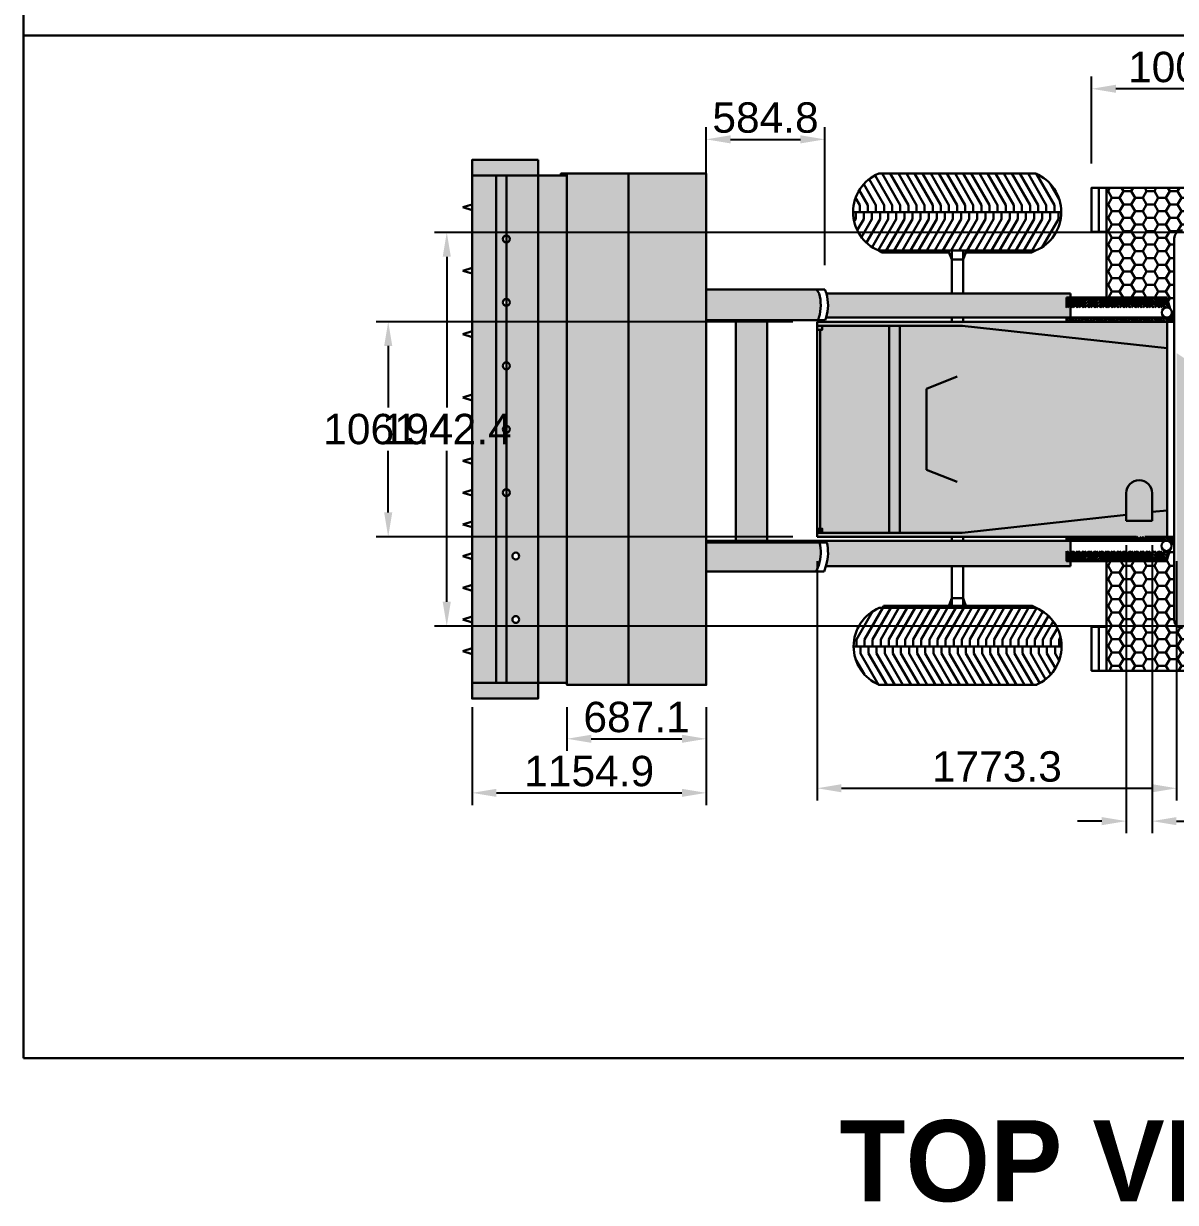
# Model space of a CAD drawing. Header units: millimetres. Extents: x 840 to 45745, y -146 to 13913.
# Drawn here: x 20040 to 25722, y -146 to 5669 of the extents above; entities that cross this region are included whole.
import ezdxf

# ---------------------------------------------------------------- set-up
doc = ezdxf.new("R2010")
doc.units = ezdxf.units.MM
for name, color, linetype, lineweight in [('colour', 7, 'Continuous', 30), ('drawing', 7, 'Continuous', 30), ('extra adjustment', 7, 'Continuous', 30), ('New DIM', 7, 'Continuous', 30), ('TEXT', 7, 'Continuous', 30), ('tyres', 7, 'Continuous', 30)]:
    doc.layers.add(name, color=color, linetype=linetype, lineweight=lineweight)
doc.styles.get("Standard").update_dxf_attribs({"font": 'arial.ttf'})
doc.dimstyles.new('000001211E731208', dxfattribs={"dimscale": 30, "dimtxt": 5, "dimasz": 4, "dimexe": 2, "dimexo": 4, "dimgap": 1, "dimtad": 1, "dimtih": 1, "dimtoh": 1, "dimdec": 1, "dimdsep": 46, "dimtxsty": 'Standard', "dimcen": 2, "dimclrd": 1, "dimclre": 134, "dimadec": 1, "dimazin": 2, "dimtfac": 1, "dimtdec": 1, "dimtofl": 0, "dimtmove": 0, "dimatfit": 3, "dimfxl": 1, "dimtolj": 1, "dimtzin": 0, "dimarcsym": 0})
pattern_1 = [(45, (1681.331, 6752.872), (0, 14.36841), [30.48, -10.16]), (135, (1688.515, 6760.057), (1e-15, 14.36841), [30.48, -10.16])]

# ---------------------------------------------------------------- blocks, each defined once
blk = doc.blocks.new('*D14')
at = {"layer": 'Defpoints', "color": 0, "transparency": 16777216}
for p in [(25945.3, 4639.1), (22127.4, 2696.7), (25945.3, 2696.7)]:
    blk.add_point(p, dxfattribs=at)
at = {"layer": 'New DIM', "color": 134, "linetype": 'ByBlock', "lineweight": -2, "transparency": 16777216}
for p, q in [((25825.3, 4639.1), (22067.4, 4639.1)), ((25825.3, 2696.7), (22067.4, 2696.7))]:
    blk.add_line(p, q, dxfattribs=at)
at = {"layer": 'New DIM', "color": 1, "linetype": 'ByBlock', "lineweight": -2, "transparency": 16777216}
for p, q in [((22127.4, 4519.1), (22127.4, 3774.5)), ((22127.4, 2816.7), (22127.4, 3561.3))]:
    blk.add_line(p, q, dxfattribs=at)
at = {"layer": 'New DIM', "color": 1, "transparency": 16777216}
for points in [[(22107.4, 4519.1), (22147.4, 4519.1), (22127.4, 4639.1)], [(22107.4, 2816.7), (22147.4, 2816.7), (22127.4, 2696.7)]]:
    blk.add_solid(points, dxfattribs=at)
at = {"layer": 'New DIM', "color": 0, "transparency": 16777216, "insert": (22127.4, 3667.9), "char_height": 150, "attachment_point": 5}
blk.add_mtext('\\A1;1942.4', dxfattribs=at)
blk = doc.blocks.new('*D15')
at = {"layer": 'Defpoints', "color": 0, "transparency": 16777216}
for p in [(23954.7, 4198.6), (21838.5, 3137.2), (23954.7, 3137.2)]:
    blk.add_point(p, dxfattribs=at)
at = {"layer": 'New DIM', "color": 134, "linetype": 'ByBlock', "lineweight": -2, "transparency": 16777216}
for p, q in [((23834.7, 4198.6), (21778.5, 4198.6)), ((23834.7, 3137.2), (21778.5, 3137.2))]:
    blk.add_line(p, q, dxfattribs=at)
at = {"layer": 'New DIM', "color": 1, "linetype": 'ByBlock', "lineweight": -2, "transparency": 16777216}
for p, q in [((21838.5, 4078.6), (21838.5, 3774.5)), ((21838.5, 3257.2), (21838.5, 3561.3))]:
    blk.add_line(p, q, dxfattribs=at)
at = {"layer": 'New DIM', "color": 1, "transparency": 16777216}
for points in [[(21818.5, 4078.6), (21858.5, 4078.6), (21838.5, 4198.6)], [(21818.5, 3257.2), (21858.5, 3257.2), (21838.5, 3137.2)]]:
    blk.add_solid(points, dxfattribs=at)
at = {"layer": 'New DIM', "color": 0, "transparency": 16777216, "insert": (21838.5, 3667.9), "char_height": 150, "attachment_point": 5}
blk.add_mtext('\\A1;1061.4', dxfattribs=at)
blk = doc.blocks.new('*D20')
at = {"layer": 'Defpoints', "color": 0, "transparency": 16777216}
for p in [(23954.7, 3137.2), (25727.9, 3137), (25727.9, 1896.7)]:
    blk.add_point(p, dxfattribs=at)
at = {"layer": 'New DIM', "color": 134, "linetype": 'ByBlock', "lineweight": -2, "transparency": 16777216}
for p, q in [((23954.7, 3017.2), (23954.7, 1836.7)), ((25727.9, 3017), (25727.9, 1836.7))]:
    blk.add_line(p, q, dxfattribs=at)
at = {"layer": 'New DIM', "color": 1, "linetype": 'ByBlock', "lineweight": -2, "transparency": 16777216}
blk.add_line((24074.7, 1896.7), (25607.9, 1896.7), dxfattribs=at)
at = {"layer": 'New DIM', "color": 1, "transparency": 16777216}
for points in [[(24074.7, 1916.7), (24074.7, 1876.7), (23954.7, 1896.7)], [(25607.9, 1916.7), (25607.9, 1876.7), (25727.9, 1896.7)]]:
    blk.add_solid(points, dxfattribs=at)
at = {"layer": 'New DIM', "color": 0, "transparency": 16777216, "insert": (24841.3, 2003.3), "char_height": 150, "attachment_point": 5}
blk.add_mtext('\\A1;1773.3', dxfattribs=at)
blk = doc.blocks.new('*D24')
at = {"layer": 'Defpoints', "color": 0, "transparency": 16777216}
for p in [(25308.2, 5347.6), (25308.2, 4859.3), (26309.5, 4859.3)]:
    blk.add_point(p, dxfattribs=at)
at = {"layer": 'New DIM', "color": 134, "linetype": 'ByBlock', "lineweight": -2, "transparency": 16777216}
for p, q in [((25308.2, 4979.3), (25308.2, 5407.6)), ((26309.5, 4979.3), (26309.5, 5407.6))]:
    blk.add_line(p, q, dxfattribs=at)
at = {"layer": 'New DIM', "color": 1, "linetype": 'ByBlock', "lineweight": -2, "transparency": 16777216}
blk.add_line((26189.5, 5347.6), (25428.2, 5347.6), dxfattribs=at)
at = {"layer": 'New DIM', "color": 1, "transparency": 16777216}
for points in [[(25428.2, 5367.6), (25428.2, 5327.6), (25308.2, 5347.6)], [(26189.5, 5367.6), (26189.5, 5327.6), (26309.5, 5347.6)]]:
    blk.add_solid(points, dxfattribs=at)
at = {"layer": 'New DIM', "color": 0, "transparency": 16777216, "insert": (25808.9, 5454.1), "char_height": 150, "attachment_point": 5}
blk.add_mtext('\\A1;1001.4', dxfattribs=at)
blk = doc.blocks.new('*D35')
at = {"layer": 'Defpoints', "color": 0, "transparency": 16777216}
for p in [(22720.3, 2416.4), (23407.4, 2416.4), (23407.4, 2140.8)]:
    blk.add_point(p, dxfattribs=at)
at = {"layer": 'New DIM', "color": 134, "linetype": 'ByBlock', "lineweight": -2, "transparency": 16777216}
for p, q in [((22720.3, 2296.4), (22720.3, 2080.8)), ((23407.4, 2296.4), (23407.4, 2080.8))]:
    blk.add_line(p, q, dxfattribs=at)
at = {"layer": 'New DIM', "color": 1, "linetype": 'ByBlock', "lineweight": -2, "transparency": 16777216}
blk.add_line((22840.3, 2140.8), (23287.4, 2140.8), dxfattribs=at)
at = {"layer": 'New DIM', "color": 1, "transparency": 16777216}
for points in [[(22840.3, 2160.8), (22840.3, 2120.8), (22720.3, 2140.8)], [(23287.4, 2160.8), (23287.4, 2120.8), (23407.4, 2140.8)]]:
    blk.add_solid(points, dxfattribs=at)
at = {"layer": 'New DIM', "color": 0, "transparency": 16777216, "insert": (23063.8, 2247.4), "char_height": 150, "attachment_point": 5}
blk.add_mtext('\\A1;687.1', dxfattribs=at)
blk = doc.blocks.new('*D36')
at = {"layer": 'Defpoints', "color": 0, "transparency": 16777216}
for p in [(22252.5, 2416.4), (23407.4, 2416.4), (23407.4, 1874.1)]:
    blk.add_point(p, dxfattribs=at)
at = {"layer": 'New DIM', "color": 134, "linetype": 'ByBlock', "lineweight": -2, "transparency": 16777216}
for p, q in [((22252.5, 2296.4), (22252.5, 1814.1)), ((23407.4, 2296.4), (23407.4, 1814.1))]:
    blk.add_line(p, q, dxfattribs=at)
at = {"layer": 'New DIM', "color": 1, "linetype": 'ByBlock', "lineweight": -2, "transparency": 16777216}
blk.add_line((22372.5, 1874.1), (23287.4, 1874.1), dxfattribs=at)
at = {"layer": 'New DIM', "color": 1, "transparency": 16777216}
for points in [[(22372.5, 1894.1), (22372.5, 1854.1), (22252.5, 1874.1)], [(23287.4, 1894.1), (23287.4, 1854.1), (23407.4, 1874.1)]]:
    blk.add_solid(points, dxfattribs=at)
at = {"layer": 'New DIM', "color": 0, "transparency": 16777216, "insert": (22830, 1980.7), "char_height": 150, "attachment_point": 5}
blk.add_mtext('\\A1;1154.9', dxfattribs=at)
blk = doc.blocks.new('*D38')
at = {"layer": 'Defpoints', "color": 0, "transparency": 16777216}
for p in [(23992.2, 5098.1), (23407.4, 4357.8), (23992.2, 4357.8)]:
    blk.add_point(p, dxfattribs=at)
at = {"layer": 'New DIM', "color": 134, "linetype": 'ByBlock', "lineweight": -2, "transparency": 16777216}
for p, q in [((23407.4, 4477.8), (23407.4, 5158.1)), ((23992.2, 4477.8), (23992.2, 5158.1))]:
    blk.add_line(p, q, dxfattribs=at)
at = {"layer": 'New DIM', "color": 1, "linetype": 'ByBlock', "lineweight": -2, "transparency": 16777216}
blk.add_line((23527.4, 5098.1), (23872.2, 5098.1), dxfattribs=at)
at = {"layer": 'New DIM', "color": 1, "transparency": 16777216}
for points in [[(23527.4, 5118.1), (23527.4, 5078.1), (23407.4, 5098.1)], [(23872.2, 5118.1), (23872.2, 5078.1), (23992.2, 5098.1)]]:
    blk.add_solid(points, dxfattribs=at)
at = {"layer": 'New DIM', "color": 0, "transparency": 16777216, "insert": (23699.8, 5204.7), "char_height": 150, "attachment_point": 5}
blk.add_mtext('\\A1;584.8', dxfattribs=at)
blk = doc.blocks.new('*D49')
at = {"layer": 'Defpoints', "color": 0, "transparency": 16777216}
for p in [(25478.9, 3216.8), (25607.3, 3216.8), (25607.3, 1734.6)]:
    blk.add_point(p, dxfattribs=at)
at = {"layer": 'New DIM', "color": 134, "linetype": 'ByBlock', "lineweight": -2, "transparency": 16777216}
for p, q in [((25478.9, 3096.8), (25478.9, 1674.6)), ((25607.3, 3096.8), (25607.3, 1674.6))]:
    blk.add_line(p, q, dxfattribs=at)
at = {"layer": 'New DIM', "color": 1, "linetype": 'ByBlock', "lineweight": -2, "transparency": 16777216}
for p, q in [((25358.9, 1734.6), (25238.9, 1734.6)), ((25727.3, 1734.6), (26398.7, 1734.6))]:
    blk.add_line(p, q, dxfattribs=at)
at = {"layer": 'New DIM', "color": 1, "transparency": 16777216}
for points in [[(25358.9, 1754.6), (25358.9, 1714.6), (25478.9, 1734.6)], [(25727.3, 1754.6), (25727.3, 1714.6), (25607.3, 1734.6)]]:
    blk.add_solid(points, dxfattribs=at)
at = {"layer": 'New DIM', "color": 0, "transparency": 16777216, "insert": (26123, 1841.2), "char_height": 150, "attachment_point": 5}
blk.add_mtext('\\A1;128.4', dxfattribs=at)

msp = doc.modelspace()

# ---------------------------------------------------------------- hatches: boundary and pattern name
at = {"layer": 'colour', "true_color": 0x1a3a42}
h = msp.add_hatch(color=159, dxfattribs=at)
h.dxf.hatch_style = 1
h.paths.add_polyline_path([(22577.73, 4996.56), (22252.51, 4996.56), (22252.51, 4919.32), (22371.28, 4919.32), (22421.28, 4919.32), (22577.73, 4919.32)])
at = {"layer": 'colour'}
h = msp.add_hatch(color=256, dxfattribs=at)
h.dxf.hatch_style = 1
h.set_gradient(color1=(26, 58, 66), color2=(59, 59, 59))
h.paths.add_polyline_path([(22371.28, 4919.32), (22252.51, 4919.32), (22252.51, 4606.46), (22252.51, 4293.6), (22252.51, 3980.74), (22252.51, 3667.88), (22252.51, 3355.02), (22252.51, 3042.16), (22252.51, 2729.3), (22252.51, 2416.44), (22371.28, 2416.44)])
at = {"layer": 'colour', "true_color": 0x1a3a42}
h = msp.add_hatch(color=159, dxfattribs=at)
h.dxf.hatch_style = 1
h.paths.add_polyline_path([(22421.28, 4589.46, -0.4142136), (22404.28, 4606.46, -0.4142136), (22421.28, 4623.46), (22421.28, 4919.32), (22371.28, 4919.32), (22371.28, 2416.44), (22421.28, 2416.44), (22421.28, 3338.02, -0.4142136), (22404.28, 3355.02, -0.4142136), (22421.28, 3372.02), (22421.28, 3650.88, -0.4142136), (22404.28, 3667.88, -0.4142136), (22421.28, 3684.88), (22421.28, 3963.74, -0.4142136), (22404.28, 3980.74, -0.4142136), (22421.28, 3997.74), (22421.28, 4276.6, -0.4142136), (22404.28, 4293.6, -0.4142136), (22421.28, 4310.6)])
h = msp.add_hatch(color=159, dxfattribs=at)
h.dxf.hatch_style = 1
h.paths.add_polyline_path([(22577.73, 4919.32), (22421.28, 4919.32), (22421.28, 4623.46, -0.4142136), (22438.28, 4606.46, -0.4142136), (22421.28, 4589.46), (22421.28, 4310.6, -0.4142136), (22438.28, 4293.6, -0.4142136), (22421.28, 4276.6), (22421.28, 3997.74, -0.4142136), (22438.28, 3980.74, -0.4142136), (22421.28, 3963.74), (22421.28, 3684.88, -0.4142136), (22438.28, 3667.88, -0.4142136), (22421.28, 3650.88), (22421.28, 3372.02, -0.4142136), (22438.28, 3355.02, -0.4142136), (22421.28, 3338.02), (22421.28, 2416.44), (22577.73, 2416.44)])
h.paths.add_polyline_path([(22484.94, 3042.16, -1), (22450.94, 3042.16, -1)], flags=16)
h.paths.add_polyline_path([(22484.94, 2729.3, -1), (22450.94, 2729.3, -1)], flags=16)
h = msp.add_hatch(color=159, dxfattribs=at)
h.dxf.hatch_style = 1
h.paths.add_polyline_path([(22720.29, 4919.32), (22577.73, 4919.32), (22577.73, 2416.44), (22720.29, 2416.44)])
h = msp.add_hatch(color=159, dxfattribs=at)
h.dxf.hatch_style = 1
h.paths.add_polyline_path([(22720.29, 4929.32), (22690.29, 4929.32), (22690.29, 4919.32), (22720.29, 4919.32)])
at = {"layer": 'colour'}
h = msp.add_hatch(color=256, dxfattribs=at)
h.dxf.hatch_style = 1
h.set_gradient(color1=(26, 58, 66), color2=(59, 59, 59))
h.paths.add_polyline_path([(23024.65, 4929.32), (22720.29, 4929.32), (22720.29, 2406.44), (23024.65, 2406.44)])
at = {"layer": 'colour', "true_color": 0x3b3b3b}
h = msp.add_hatch(color=250, dxfattribs=at)
h.dxf.hatch_style = 1
h.paths.add_polyline_path([(23407.4, 3603), (23407.4, 3732.76), (23407.4, 4193.6), (23407.4, 4293.6), (23407.4, 4929.32), (23360.74, 4929.32), (23024.65, 4929.32), (23024.65, 2406.44), (23360.74, 2406.44), (23407.4, 2406.44), (23407.4, 2991.76), (23407.4, 3117.16), (23407.4, 3142.16)])
at = {"layer": 'colour', "true_color": 0xf8d731}
h = msp.add_hatch(color=40, dxfattribs=at)
h.dxf.hatch_style = 1
h.set_gradient(color1=(242, 103, 34), color2=(255, 255, 0))
h.paths.add_polyline_path([(24309.26, 4178.6), (23979.66, 4178.6), (23979.66, 4158.6), (23969.66, 4158.6), (23969.66, 3177.16), (23979.66, 3177.16), (23979.66, 3157.16), (24309.26, 3157.16)], flags=16)
edge = h.paths.add_edge_path()
edge.add_line((25681.14, 4067.88), (24670.21, 4178.6))
edge.add_line((25681.14, 4198.6), (25681.14, 3137.16))
edge.add_line((25478.91, 3245.73), (24670.21, 3157.16))
edge.add_arc((25543.11, 3352.22), 64.2, 0, 180)
edge.add_line((23954.66, 3157.16), (24670.21, 3157.16))
edge.add_line((23954.66, 4178.6), (24670.21, 4178.6))
edge.add_line((24361.79, 4178.6), (24361.79, 3157.16))
at = {"layer": 'colour', "true_color": 0x000000}
h = msp.add_hatch(color=18, dxfattribs=at)
h.dxf.hatch_style = 1
h.paths.add_polyline_path([(24361.79, 4178.6), (24309.26, 4178.6), (24309.26, 3157.16), (24361.79, 3157.16)])
at = {"layer": 'colour', "true_color": 0xf8d731}
h = msp.add_hatch(color=40, dxfattribs=at)
h.dxf.hatch_style = 1
h.set_gradient(color1=(242, 103, 34), color2=(255, 255, 0))
h.paths.add_polyline_path([(25681.14, 4067.88), (24670.21, 4178.6), (24361.79, 4178.6), (24361.79, 3157.16), (24670.21, 3157.16), (25478.91, 3245.73), (25478.91, 3352.22, -1), (25607.3, 3352.22), (25607.3, 3259.79), (25681.14, 3267.88)], flags=17)
at = {"layer": 'colour', "true_color": 0x1a3a42}
h = msp.add_hatch(color=159, dxfattribs=at)
h.dxf.hatch_style = 1
h.paths.add_polyline_path([(22577.73, 2416.44), (22421.28, 2416.44), (22252.51, 2416.44), (22252.51, 2339.19), (22577.73, 2339.19)])
at = {"layer": 'drawing'}
h = msp.add_hatch(dxfattribs=at)
h.set_pattern_fill('HONEY', color=256, scale=12)
h.set_pattern_definition([(0, (33.98, 58.213), (57.15, 32.995568), [38.1, -76.2]), (120, (33.98, 58.213), (-57.15, 32.995568), [38.1, -76.2]), (60, (33.98, 58.213), (1e-07, 65.991136), [-76.2, 38.1])])
h.paths.add_polyline_path([(25381.37, 2476.44), (26081.37, 2476.44), (26309.53, 2476.44), (26309.53, 2687.16), (25756.23, 2687.16, -0.4142136), (25716.14, 2727.16), (25716.14, 3037.16), (25716.14, 3137.16), (25703.13, 3095.79, -0.0364308), (25703.39, 3092.16, -0.1910816), (25696.59, 3075.02), (25678.39, 3017.16), (25381.37, 3017.16)])
h.paths.add_polyline_path([(25716.14, 4608.6, -0.4142136), (25755.91, 4648.6), (26309.53, 4648.6), (26309.53, 4859.32), (26081.37, 4859.32), (25381.37, 4859.32), (25381.37, 4318.6), (25679.18, 4318.6), (25696.82, 4261.31, -0.199355), (25704.18, 4243.6, -0.0474086), (25703.73, 4238.89), (25716.14, 4198.6), (25716.14, 4298.6)])
h = msp.add_hatch(dxfattribs=at)
h.set_pattern_fill('AR-HBONE', color=256, scale=8)
h.set_pattern_definition([(45, (1681.3, 6752.9), (0, 1149.473), [2438.4, -812.8]), (135, (2256.1, 7327.6), (1e-13, 1149.473), [2438.4, -812.8])])
h.paths.add_polyline_path([(25679.18, 4268.6, -0.1984698), (25696.82, 4261.31), (25679.18, 4318.6), (25185.38, 4318.6), (25185.38, 4268.6)])
h.paths.add_polyline_path([(25716.14, 4198.6), (25703.73, 4238.89, -0.3597407), (25679.18, 4218.6), (25185.38, 4218.6), (25185.38, 4198.6)])
h = msp.add_hatch(dxfattribs=at)
h.set_pattern_fill('AR-HBONE', color=256, scale=0.1)
h.set_pattern_definition(pattern_1)
h.paths.add_polyline_path([(25185.38, 4318.6), (25185.38, 4268.6), (25679.18, 4268.6, -0.1984698), (25696.82, 4261.31), (25679.18, 4318.6)])
h.paths.add_polyline_path([(25185.38, 4218.6), (25185.38, 4198.6), (25716.14, 4198.6), (25703.73, 4238.89, -0.3597407), (25679.18, 4218.6)])
h = msp.add_hatch(dxfattribs=at)
h.set_pattern_fill('AR-HBONE', color=256, scale=0.1)
h.set_pattern_definition(pattern_1)
h.paths.add_polyline_path([(25185.38, 3067.16), (25185.38, 3017.16), (25678.39, 3017.16), (25696.59, 3075.02, -0.2067667), (25678.39, 3067.16)])
h.paths.add_polyline_path([(25185.38, 3137.16), (25185.38, 3117.16), (25678.39, 3117.16, -0.3721668), (25703.13, 3095.79), (25716.14, 3137.16)])
at = {"layer": 'extra adjustment', "true_color": 0x000000}
h = msp.add_hatch(color=18, dxfattribs=at)
h.dxf.hatch_style = 1
h.paths.add_polyline_path([(23964.05, 4337.88), (23951.12, 4357.84), (23407.4, 4357.84), (23407.4, 4293.6), (23407.4, 4206.34), (23959, 4206.34), (23963.18, 4218.6, 0.1463867)])
at = {"layer": 'extra adjustment'}
h = msp.add_hatch(color=256, dxfattribs=at)
h.dxf.hatch_style = 1
h.set_gradient(color1=(255, 255, 255), color2=(99, 100, 102), name='INVCURVED')
h.paths.add_polyline_path([(25204.53, 4337.88), (24674.6, 4337.88), (24666.45, 4337.88), (23999.89, 4337.88, -0.1463867), (23999.02, 4218.6), (25204.53, 4218.6)])
at = {"layer": 'extra adjustment', "true_color": 0xf8d731}
h = msp.add_hatch(color=40, dxfattribs=at)
h.dxf.hatch_style = 1
h.paths.add_polyline_path([(23708.82, 3618.28), (23708.82, 3717.48), (23708.82, 4206.34), (23552.86, 4206.34), (23552.86, 3717.88), (23552.86, 3617.88), (23552.86, 3117.16), (23708.82, 3117.16)])
at = {"layer": 'extra adjustment', "true_color": 0xf8991e}
h = msp.add_hatch(color=30, dxfattribs=at)
h.dxf.hatch_style = 1
h.paths.add_polyline_path([(25681.14, 4198.6), (24467.61, 4198.6), (23954.66, 4198.6), (23954.66, 4178.6), (24670.21, 4178.6), (25681.14, 4067.88)])
at = {"layer": 'extra adjustment'}
h = msp.add_hatch(color=1, dxfattribs=at)
h.dxf.hatch_style = 1
h.paths.add_polyline_path([(23979.66, 4178.6), (23954.66, 4178.6), (23954.66, 4158.6), (23969.66, 4158.6), (23979.66, 4158.6)])
edge = h.paths.add_edge_path()
edge.add_line((23954.66, 3137.16), (23954.66, 4198.6))
h = msp.add_hatch(color=1, dxfattribs=at)
h.dxf.hatch_style = 1
h.paths.add_polyline_path([(24309.26, 4178.6), (23979.66, 4178.6), (23979.66, 4158.6), (23969.66, 4158.6), (23969.66, 3177.16), (23979.66, 3177.16), (23979.66, 3157.16), (24309.26, 3157.16)])
at = {"layer": 'extra adjustment', "true_color": 0x000000}
h = msp.add_hatch(color=18, dxfattribs=at)
h.dxf.hatch_style = 1
h.paths.add_polyline_path([(25728.02, 4043.58), (25727.87, 2698.89, -0.1986234), (25716.14, 2727.16), (25716.14, 3137.16), (25717.99, 2739.22, 1.2598606), (25795.76, 2733.31), (25883.33, 3940.25)])
h = msp.add_hatch(color=18, dxfattribs=at)
h.dxf.hatch_style = 1
h.paths.add_polyline_path([(25478.91, 3352.22), (25478.91, 3245.73), (25478.91, 3216.82), (25607.3, 3216.82), (25607.3, 3352.22, 1)])
at = {"layer": 'extra adjustment', "true_color": 0xf8991e}
h = msp.add_hatch(color=30, dxfattribs=at)
h.dxf.hatch_style = 1
h.paths.add_polyline_path([(25681.14, 3267.88), (25607.3, 3259.79), (25607.3, 3216.82), (25478.91, 3216.82), (25478.91, 3245.73), (24670.21, 3157.16), (24361.79, 3157.16), (23954.66, 3157.16), (23954.66, 3137.16), (24467.61, 3137.16), (25185.38, 3137.16), (25185.38, 3117.16), (25678.39, 3117.16, -0.3721668), (25703.13, 3095.79), (25716.14, 3137.16), (25681.14, 3137.16)])
at = {"layer": 'extra adjustment'}
h = msp.add_hatch(color=1, dxfattribs=at)
h.dxf.hatch_style = 1
h.paths.add_polyline_path([(23979.66, 3177.16), (23969.66, 3177.16), (23954.66, 3177.16), (23954.66, 3157.16), (23979.66, 3157.16)])
h = msp.add_hatch(color=256, dxfattribs=at)
h.dxf.hatch_style = 1
h.set_gradient(color1=(255, 255, 255), color2=(99, 100, 102), name='CURVED')
h.paths.add_polyline_path([(25204.53, 3117.16), (23954.66, 3117.16), (23420.38, 3117.16), (23407.4, 3117.16), (23407.4, 3109.95), (24001.85, 3109.95, -0.1372284), (23999.02, 2997.88), (23997.02, 2991.76), (25204.53, 2991.76)])
at = {"layer": 'extra adjustment', "true_color": 0x000000}
h = msp.add_hatch(color=18, dxfattribs=at)
h.dxf.hatch_style = 1
h.paths.add_polyline_path([(23966.01, 3109.95), (23407.4, 3109.95), (23407.4, 2991.76), (23407.4, 2965.88), (23949.41, 2965.88), (23963.18, 2997.88, 0.1372284)])

# ---------------------------------------------------------------- linework, layer by layer
at = {"layer": 'colour'}
for points in [[(22577.73, 4996.56), (22252.51, 4996.56), (22252.51, 4919.32), (22371.28, 4919.32), (22421.28, 4919.32), (22577.73, 4919.32)], [(22371.28, 4919.32), (22252.51, 4919.32), (22252.51, 4606.46), (22252.51, 4293.6), (22252.51, 3980.74), (22252.51, 3667.88), (22252.51, 3355.02), (22252.51, 3042.16), (22252.51, 2729.3), (22252.51, 2416.44), (22371.28, 2416.44)], [(22720.29, 4919.32), (22577.73, 4919.32), (22577.73, 2416.44), (22720.29, 2416.44)], [(22720.29, 4929.32), (22690.29, 4929.32), (22690.29, 4919.32), (22720.29, 4919.32)], [(23024.65, 4929.32), (22720.29, 4929.32), (22720.29, 2406.44), (23024.65, 2406.44)], [(23407.4, 3603), (23407.4, 3732.76), (23407.4, 4193.6), (23407.4, 4293.6), (23407.4, 4929.32), (23360.74, 4929.32), (23024.65, 4929.32), (23024.65, 2406.44), (23360.74, 2406.44), (23407.4, 2406.44), (23407.4, 2991.76), (23407.4, 3117.16), (23407.4, 3142.16)], [(24309.26, 4178.6), (23979.66, 4178.6), (23979.66, 4158.6), (23969.66, 4158.6), (23969.66, 3177.16), (23979.66, 3177.16), (23979.66, 3157.16), (24309.26, 3157.16)], [(22577.73, 2416.44), (22421.28, 2416.44), (22252.51, 2416.44), (22252.51, 2339.19), (22577.73, 2339.19)]]:
    msp.add_lwpolyline(points, close=True, dxfattribs=at)
for points in [[(22421.28, 4589.46, -0.4142136), (22404.28, 4606.46, -0.4142136), (22421.28, 4623.46), (22421.28, 4919.32), (22371.28, 4919.32), (22371.28, 2416.44), (22421.28, 2416.44), (22421.28, 3338.02, -0.4142136), (22404.28, 3355.02, -0.4142136), (22421.28, 3372.02), (22421.28, 3650.88, -0.4142136), (22404.28, 3667.88, -0.4142136), (22421.28, 3684.88), (22421.28, 3963.74, -0.4142136), (22404.28, 3980.74, -0.4142136), (22421.28, 3997.74), (22421.28, 4276.6, -0.4142136), (22404.28, 4293.6, -0.4142136), (22421.28, 4310.6)], [(22577.73, 4919.32), (22421.28, 4919.32), (22421.28, 4623.46, -0.4142136), (22438.28, 4606.46, -0.4142136), (22421.28, 4589.46), (22421.28, 4310.6, -0.4142136), (22438.28, 4293.6, -0.4142136), (22421.28, 4276.6), (22421.28, 3997.74, -0.4142136), (22438.28, 3980.74, -0.4142136), (22421.28, 3963.74), (22421.28, 3684.88, -0.4142136), (22438.28, 3667.88, -0.4142136), (22421.28, 3650.88), (22421.28, 3372.02, -0.4142136), (22438.28, 3355.02, -0.4142136), (22421.28, 3338.02), (22421.28, 2416.44), (22577.73, 2416.44)], [(25681.14, 4067.88), (24670.21, 4178.6), (24361.79, 4178.6), (24361.79, 3157.16), (24670.21, 3157.16), (25478.91, 3245.73), (25478.91, 3352.22, -1), (25607.3, 3352.22), (25607.3, 3259.79), (25681.14, 3267.88)], [(22484.94, 3042.16, -1), (22450.94, 3042.16, -1)], [(22484.94, 2729.3, -1), (22450.94, 2729.3, -1)]]:
    msp.add_lwpolyline(points, format="xyb", close=True, dxfattribs=at)
at = {"layer": 'drawing'}
for p, q in [((20039.75, 5610.83), (20039.75, 11906.29)), ((30826.07, 5610.83), (20039.75, 5610.83)), ((20039.75, 565.01), (20039.75, 5610.83)), ((22252.51, 4919.32), (22252.51, 4996.56)), ((22577.73, 4996.56), (22252.51, 4996.56)), ((22577.73, 4996.56), (22577.73, 2339.19)), ((22371.28, 4919.32), (22252.51, 4919.32)), ((22252.51, 4919.32), (22252.51, 4606.46)), ((22720.29, 4919.32), (22371.28, 4919.32)), ((22371.28, 2416.44), (22371.28, 4919.32)), ((22421.28, 4919.32), (22421.28, 2416.44)), ((23360.74, 4929.32), (22690.29, 4929.32)), ((22690.29, 4929.32), (22690.29, 4919.32)), ((22720.29, 4929.32), (22720.29, 2406.44)), ((23024.65, 4929.32), (23024.65, 2406.44)), ((23360.74, 4929.32), (23407.4, 4929.32)), ((23407.4, 4929.32), (23407.4, 4293.6)), ((25344.77, 4859.32), (25344.77, 4641.94)), ((25381.37, 4318.6), (25381.37, 4859.32)), ((25381.37, 4859.32), (26081.37, 4859.32)), ((22207.03, 4762.89), (22252.51, 4777.29)), ((22207.03, 4762.89), (22252.51, 4748.49)), ((22252.51, 4606.46), (22252.51, 4293.6)), ((25716.14, 4298.6), (25716.14, 4608.83)), ((24618.31, 4505.68), (24600.84, 4549.08)), ((24618.31, 4505.68), (24618.31, 4549.08)), ((24674.6, 4505.68), (24692.06, 4549.08)), ((24674.6, 4505.68), (24674.6, 4549.08)), ((24618.31, 4337.88), (24618.31, 4505.68)), ((24674.6, 4505.68), (24618.31, 4505.68)), ((24674.6, 4337.88), (24674.6, 4505.68)), ((22207.03, 4450.03), (22252.51, 4464.43)), ((22207.03, 4450.03), (22252.51, 4435.63)), ((23992.18, 4357.84), (23407.4, 4357.84)), ((23964.05, 4337.88), (23951.12, 4357.84)), ((23999.89, 4337.88), (23992.18, 4357.84)), ((24666.45, 4337.88), (23999.89, 4337.88)), ((24626.45, 4337.88), (24618.31, 4337.88)), ((24674.6, 4337.88), (24666.45, 4337.88)), ((25204.53, 4337.88), (24674.6, 4337.88)), ((25185.38, 4268.6), (25185.38, 4318.6)), ((25185.38, 4318.6), (25679.18, 4318.6)), ((25204.53, 4337.88), (25204.53, 4218.6)), ((25679.18, 4318.6), (25696.82, 4261.31)), ((22252.51, 4293.6), (22252.51, 3980.74)), ((23407.4, 4293.6), (23407.4, 4193.6)), ((25716.14, 4298.6), (25716.14, 3037.16)), ((23407.4, 4206.34), (23994.82, 4206.34)), ((23407.4, 4193.6), (23407.4, 3732.76)), ((23552.86, 4206.34), (23552.86, 3717.88)), ((23708.82, 4206.34), (23708.82, 3717.48)), ((24467.61, 4198.6), (23954.66, 4198.6)), ((23954.66, 3137.16), (23954.66, 4198.6)), ((24035.76, 4198.6), (23954.66, 4198.6)), ((23963.18, 4218.6), (23959, 4206.34)), ((23999.02, 4218.6), (23994.82, 4206.34)), ((23999.02, 4218.6), (25679.18, 4218.6)), ((25716.14, 4198.6), (24467.61, 4198.6)), ((24618.31, 4218.6), (24618.31, 4198.6)), ((24674.6, 4218.6), (24674.6, 4198.6)), ((25185.38, 4198.6), (25185.38, 4218.6)), ((25716.14, 4198.6), (25681.14, 4198.6)), ((25681.14, 4198.6), (25681.14, 3137.16)), ((25703.73, 4238.89), (25716.14, 4198.6)), ((22207.03, 4137.17), (22252.51, 4151.57)), ((22207.03, 4137.17), (22252.51, 4122.77)), ((23954.66, 4178.6), (24670.21, 4178.6)), ((23969.66, 3177.16), (23969.66, 4158.6)), ((23979.66, 4158.6), (23969.66, 4158.6)), ((23979.66, 4178.6), (24035.76, 4178.6)), ((23979.66, 4178.6), (23979.66, 4158.6)), ((24309.26, 4178.6), (24309.26, 3157.16)), ((24361.79, 4178.6), (24361.79, 3157.16)), ((25681.14, 4067.88), (24670.21, 4178.6)), ((22252.51, 3980.74), (22252.51, 3667.88)), ((24494.5, 3867.88), (24644.5, 3927.88)), ((22207.03, 3824.31), (22252.51, 3838.71)), ((24494.5, 3467.88), (24494.5, 3867.88)), ((22207.03, 3824.31), (22252.51, 3809.91)), ((23407.4, 3732.76), (23407.4, 3603)), ((22252.51, 3667.88), (22252.51, 3355.02)), ((23552.86, 3717.88), (23552.86, 3617.88)), ((23708.82, 3717.48), (23708.82, 3618.28)), ((23552.86, 3617.88), (23552.86, 3117.16)), ((23708.82, 3618.28), (23708.82, 3117.16)), ((23407.4, 3603), (23407.4, 3142.16)), ((23407.4, 3603), (23407.4, 3142.16)), ((22207.03, 3511.45), (22252.51, 3525.85)), ((22207.03, 3511.45), (22252.51, 3497.05)), ((24494.5, 3467.88), (24644.5, 3407.88)), ((22207.03, 3355.02), (22252.51, 3369.42)), ((22207.03, 3355.02), (22252.51, 3340.62)), ((22252.51, 3355.02), (22252.51, 3042.16)), ((25478.91, 3216.82), (25478.91, 3352.22)), ((25607.3, 3216.82), (25607.3, 3352.22)), ((25681.14, 3267.88), (25607.3, 3259.79)), ((22207.03, 3198.59), (22252.51, 3212.99)), ((25478.91, 3245.73), (24670.21, 3157.16)), ((25607.3, 3216.82), (25478.91, 3216.82)), ((22207.03, 3198.59), (22252.51, 3184.19)), ((23407.4, 3142.16), (23407.4, 3117.16)), ((23954.66, 3157.16), (24670.21, 3157.16)), ((23979.66, 3177.16), (23969.66, 3177.16)), ((23979.66, 3157.16), (23979.66, 3177.16)), ((23979.66, 3157.16), (24035.76, 3157.16)), ((23407.4, 2991.76), (23407.4, 3117.16)), ((23420.38, 3117.16), (23407.4, 3117.16)), ((23407.4, 3109.95), (24001.85, 3109.95)), ((24268.93, 3117.16), (23420.38, 3117.16)), ((24467.61, 3137.16), (23954.66, 3137.16)), ((24035.76, 3137.16), (23954.66, 3137.16)), ((25678.39, 3117.16), (23954.66, 3117.16)), ((25514.44, 3137.16), (24467.61, 3137.16)), ((24618.31, 3137.16), (24618.31, 3117.16)), ((24674.6, 3137.16), (24674.6, 3117.16)), ((25185.38, 3137.16), (25185.38, 3117.16)), ((25204.53, 2991.76), (25204.53, 3117.16)), ((25527.86, 3137.16), (25514.44, 3137.16)), ((25533.72, 3137.16), (25532.23, 3137.16)), ((25716.14, 3137.16), (25571.78, 3137.16)), ((25703.13, 3095.79), (25716.14, 3137.16)), ((22207.03, 3042.16), (22252.51, 3056.56)), ((22207.03, 3042.16), (22252.51, 3027.76)), ((22252.51, 3042.16), (22252.51, 2729.3)), ((25678.39, 3017.16), (25696.59, 3075.02)), ((25716.14, 3037.16), (25716.14, 2727.16)), ((23407.4, 2991.76), (23407.4, 2406.44)), ((23407.4, 2991.76), (23407.4, 2406.44)), ((23963.18, 2997.88), (23949.41, 2965.88)), ((23999.02, 2997.88), (23988.56, 2965.88)), ((25204.53, 2991.76), (23997.02, 2991.76)), ((24626.45, 2991.76), (24600.77, 2991.75)), ((24618.31, 2991.76), (24618.31, 2833.76)), ((24692.13, 2991.76), (24666.45, 2991.75)), ((24674.6, 2991.76), (24674.6, 2833.76)), ((25381.37, 3017.16), (25381.37, 2476.44)), ((23988.56, 2965.88), (23407.4, 2965.88)), ((22207.03, 2885.73), (22252.51, 2900.13)), ((22207.03, 2885.73), (22252.51, 2871.32)), ((24618.31, 2833.76), (24600.84, 2786.68)), ((24618.31, 2833.76), (24618.31, 2786.68)), ((24618.31, 2833.76), (24674.6, 2833.76)), ((24674.6, 2833.76), (24692.06, 2786.68)), ((24674.6, 2833.76), (24674.6, 2786.68)), ((22207.03, 2729.3), (22252.51, 2743.7)), ((22207.03, 2729.3), (22252.51, 2714.89)), ((22252.51, 2729.3), (22252.51, 2416.44)), ((25344.77, 2693.82), (25344.77, 2476.44)), ((22207.03, 2572.87), (22252.51, 2587.27)), ((22207.03, 2572.87), (22252.51, 2558.46)), ((25381.37, 2476.44), (26081.37, 2476.44)), ((22371.28, 2416.44), (22252.51, 2416.44)), ((22252.51, 2339.19), (22252.51, 2416.44)), ((22577.73, 2416.44), (22252.51, 2416.44)), ((22720.29, 2416.44), (22371.28, 2416.44)), ((23360.74, 2406.44), (22720.29, 2406.44)), ((23407.4, 2406.44), (23360.74, 2406.44)), ((22252.51, 2339.19), (22577.73, 2339.19)), ((32284.64, 565.01), (20039.75, 565.01))]:
    msp.add_line(p, q, dxfattribs=at)
for points in [[(25381.37, 4859.32), (25308.17, 4859.32), (25308.17, 4641.94), (25381.37, 4641.94)], [(25381.37, 2693.82), (25308.17, 2693.82), (25308.17, 2476.44), (25381.37, 2476.44)]]:
    msp.add_lwpolyline(points, close=True, dxfattribs=at)
msp.add_lwpolyline([(25185.38, 3067.16), (25185.38, 3017.16), (25678.39, 3017.16)], dxfattribs=at)
for centre, radius in [((22421.28, 4606.46), 17), ((22421.28, 4293.6), 17), ((25679.18, 4243.6), 25), ((22421.28, 3980.74), 17), ((22421.28, 3667.88), 17), ((22421.28, 3355.02), 17), ((25678.39, 3092.16), 25), ((22467.94, 3042.16), 17), ((22467.94, 2729.3), 17)]:
    msp.add_circle(centre, radius, dxfattribs=at)
for centre, radius, start, end in [((25756.02, 4608.71), 39.88, 89.834276, 180.165724), ((23764.27, 4279.7), 208.08, 342.923189, 16.235931), ((23800.11, 4279.7), 208.08, 342.923189, 16.235931), ((25543.11, 3352.22), 64.2, 0, 180), ((23764.27, 3058.98), 208.08, 342.923189, 14.178409), ((23800.11, 3058.98), 208.08, 342.923189, 14.178409), ((25756.18, 2727.2), 40.04, 180.0637, 269.9363)]:
    msp.add_arc(centre, radius, start, end, dxfattribs=at)
at = {"layer": 'extra adjustment'}
for p, q in [((23969.66, 4158.6), (23954.66, 4158.6)), ((23969.66, 3177.16), (23954.66, 3177.16))]:
    msp.add_line(p, q, dxfattribs=at)
msp.add_lwpolyline([(23708.82, 3618.28), (23708.82, 3717.48), (23708.82, 4206.34), (23552.86, 4206.34), (23552.86, 3717.88), (23552.86, 3617.88), (23552.86, 3117.16), (23708.82, 3117.16)], close=True, dxfattribs=at)
at = {"layer": 'tyres'}
for p, q in [((24211.16, 4901.49), (24284.73, 4773.89)), ((24240.19, 4920.51), (24324.73, 4773.89)), ((24255.11, 4929.32), (24255.8, 4928.13)), ((24258.59, 4929.32), (24770.59, 4929.32)), ((24275.11, 4929.32), (24364.73, 4773.89)), ((24315.11, 4929.32), (24404.73, 4773.89)), ((24355.11, 4929.32), (24444.73, 4773.89)), ((24395.11, 4929.32), (24484.73, 4773.89)), ((24435.11, 4929.32), (24524.73, 4773.89)), ((24475.11, 4929.32), (24564.73, 4773.89)), ((24515.11, 4929.32), (24604.73, 4773.89)), ((24555.11, 4929.32), (24644.73, 4773.89)), ((24595.11, 4929.32), (24684.73, 4773.89)), ((24635.11, 4929.32), (24724.73, 4773.89)), ((24675.11, 4929.32), (24764.73, 4773.89)), ((24715.11, 4929.32), (24804.73, 4773.89)), ((24755.11, 4929.32), (24844.73, 4773.89)), ((24770.59, 4929.32), (25035.11, 4929.32)), ((24795.11, 4929.32), (24884.73, 4773.89)), ((24835.11, 4929.32), (24924.73, 4773.89)), ((24875.11, 4929.32), (24964.73, 4773.89)), ((24915.11, 4929.32), (25004.73, 4773.89)), ((24955.11, 4929.32), (25044.73, 4773.89)), ((24995.11, 4929.32), (25084.73, 4773.89)), ((25035.11, 4929.32), (25124.73, 4773.89)), ((24162.57, 4847.01), (24204.73, 4773.89)), ((24185.15, 4877.22), (24244.73, 4773.89)), ((25104.67, 4878.05), (25148.81, 4801.49)), ((24144.38, 4809.19), (24164.73, 4773.89)), ((24164.73, 4739.2), (24164.73, 4773.89)), ((24204.73, 4739.2), (24204.73, 4773.89)), ((24244.73, 4739.2), (24244.73, 4773.89)), ((24284.73, 4739.2), (24284.73, 4773.89)), ((24324.73, 4739.2), (24324.73, 4773.89)), ((24364.73, 4739.2), (24364.73, 4773.89)), ((24404.73, 4739.2), (24404.73, 4773.89)), ((24444.73, 4739.2), (24444.73, 4773.89)), ((24484.73, 4739.2), (24484.73, 4773.89)), ((24524.73, 4739.2), (24524.73, 4773.89)), ((24564.73, 4739.2), (24564.73, 4773.89)), ((24604.73, 4739.2), (24604.73, 4773.89)), ((24644.73, 4739.2), (24644.73, 4773.89)), ((24684.73, 4739.2), (24684.73, 4773.89)), ((24724.73, 4739.2), (24724.73, 4773.89)), ((24764.73, 4739.2), (24764.73, 4773.89)), ((24804.73, 4739.2), (24804.73, 4773.89)), ((24844.73, 4739.2), (24844.73, 4773.89)), ((24884.73, 4739.2), (24884.73, 4773.89)), ((24924.73, 4739.2), (24924.73, 4773.89)), ((24964.73, 4739.2), (24964.73, 4773.89)), ((25004.73, 4739.2), (25004.73, 4773.89)), ((25044.73, 4739.2), (25044.73, 4773.89)), ((25084.73, 4739.2), (25084.73, 4773.89)), ((25124.73, 4739.2), (25124.73, 4773.89)), ((24132.13, 4739.2), (25158.45, 4739.2)), ((24144.73, 4739.2), (24144.73, 4704.56)), ((24184.73, 4739.2), (24184.73, 4704.56)), ((24224.73, 4704.56), (24224.73, 4739.2)), ((24264.73, 4739.2), (24264.73, 4704.56)), ((24304.73, 4739.2), (24304.73, 4704.56)), ((24344.73, 4739.2), (24344.73, 4704.56)), ((24384.73, 4739.2), (24384.73, 4704.56)), ((24424.73, 4739.2), (24424.73, 4704.56)), ((24464.73, 4739.2), (24464.73, 4704.56)), ((24504.73, 4739.2), (24504.73, 4704.56)), ((24544.73, 4739.2), (24544.73, 4704.56)), ((24584.73, 4739.2), (24584.73, 4704.56)), ((24624.73, 4739.2), (24624.73, 4704.56)), ((24664.73, 4739.2), (24664.73, 4704.56)), ((24704.73, 4739.2), (24704.73, 4704.56)), ((24744.73, 4739.2), (24744.73, 4704.56)), ((24784.73, 4739.2), (24784.73, 4704.56)), ((24824.73, 4739.2), (24824.73, 4704.56)), ((24864.73, 4739.2), (24864.73, 4704.56)), ((24904.73, 4739.2), (24904.73, 4704.56)), ((24920.2, 4739.2), (24960.2, 4739.2)), ((24944.73, 4739.2), (24944.73, 4704.56)), ((24960.2, 4739.2), (25000.2, 4739.2)), ((24984.73, 4739.2), (24984.73, 4704.56)), ((25000.2, 4739.2), (25040.2, 4739.2)), ((25024.73, 4739.2), (25024.73, 4704.56)), ((25040.2, 4739.2), (25080.2, 4739.2)), ((25064.73, 4739.2), (25064.73, 4704.56)), ((25080.2, 4739.2), (25120.2, 4739.2)), ((25104.73, 4739.2), (25104.73, 4704.56)), ((25144.73, 4739.2), (25144.73, 4704.56)), ((24144.73, 4704.56), (24137.57, 4692.16)), ((24184.73, 4704.56), (24152.8, 4649.24)), ((24224.73, 4704.56), (24173.34, 4615.54)), ((24264.73, 4704.56), (24197.69, 4588.43)), ((24304.73, 4704.56), (24225.21, 4566.82)), ((24344.73, 4704.56), (24255.68, 4550.32)), ((24384.73, 4704.56), (24294.96, 4549.08)), ((24424.73, 4704.56), (24334.96, 4549.08)), ((24464.73, 4704.56), (24374.96, 4549.08)), ((24504.73, 4704.56), (24414.96, 4549.08)), ((24544.73, 4704.56), (24454.96, 4549.08)), ((24584.73, 4704.56), (24494.96, 4549.08)), ((24624.73, 4704.56), (24534.96, 4549.08)), ((24664.73, 4704.56), (24574.96, 4549.08)), ((24704.73, 4704.56), (24614.96, 4549.08)), ((24744.73, 4704.56), (24654.96, 4549.08)), ((24784.73, 4704.56), (24694.96, 4549.08)), ((24824.73, 4704.56), (24734.96, 4549.08)), ((24864.73, 4704.56), (24774.96, 4549.08)), ((24904.73, 4704.56), (24814.96, 4549.08)), ((24944.73, 4704.56), (24854.96, 4549.08)), ((24984.73, 4704.56), (24894.96, 4549.08)), ((25024.73, 4704.56), (24934.96, 4549.08)), ((25064.73, 4704.56), (24974.96, 4549.08)), ((25104.73, 4704.56), (25014.96, 4549.08)), ((25144.73, 4704.56), (25065.11, 4566.65)), ((24258.59, 4549.08), (25032, 4549.08)), ((24258.59, 4549.08), (24275.7, 4539.08)), ((24275.7, 4539.08), (24604.87, 4539.08)), ((25011.59, 4539.08), (24688.04, 4539.08)), ((25032, 4549.08), (25011.59, 4539.08)), ((24281.15, 2796.68), (24277.94, 2786.68)), ((24281.15, 2796.68), (25014.55, 2796.68)), ((25034.32, 2786.68), (25014.55, 2796.68)), ((24148.17, 2631.2), (24227.79, 2769.1)), ((24188.17, 2631.2), (24277.94, 2786.68)), ((24228.17, 2631.2), (24317.94, 2786.68)), ((25034.32, 2786.68), (24260.91, 2786.68)), ((24268.17, 2631.2), (24357.94, 2786.68)), ((24308.17, 2631.2), (24397.94, 2786.68)), ((24348.17, 2631.2), (24437.94, 2786.68)), ((24388.17, 2631.2), (24477.94, 2786.68)), ((24428.17, 2631.2), (24517.94, 2786.68)), ((24468.17, 2631.2), (24557.94, 2786.68)), ((24508.17, 2631.2), (24597.94, 2786.68)), ((24548.17, 2631.2), (24637.94, 2786.68)), ((24588.17, 2631.2), (24677.94, 2786.68)), ((24628.17, 2631.2), (24717.94, 2786.68)), ((24668.17, 2631.2), (24757.94, 2786.68)), ((24708.17, 2631.2), (24797.94, 2786.68)), ((24748.17, 2631.2), (24837.94, 2786.68)), ((24788.17, 2631.2), (24877.94, 2786.68)), ((24828.17, 2631.2), (24917.94, 2786.68)), ((24868.17, 2631.2), (24957.94, 2786.68)), ((24908.17, 2631.2), (24997.94, 2786.68)), ((24948.17, 2631.2), (25037.22, 2785.44)), ((24988.17, 2631.2), (25067.69, 2768.93)), ((25028.17, 2631.2), (25095.22, 2747.32)), ((25068.17, 2631.2), (25119.57, 2720.21)), ((25108.17, 2631.2), (25140.11, 2686.51)), ((24148.17, 2596.56), (24148.17, 2631.2)), ((24188.17, 2596.56), (24188.17, 2631.2)), ((24228.17, 2596.56), (24228.17, 2631.2)), ((24268.17, 2596.56), (24268.17, 2631.2)), ((24308.17, 2596.56), (24308.17, 2631.2)), ((24348.17, 2596.56), (24348.17, 2631.2)), ((24388.17, 2596.56), (24388.17, 2631.2)), ((24428.17, 2596.56), (24428.17, 2631.2)), ((24468.17, 2596.56), (24468.17, 2631.2)), ((24508.17, 2596.56), (24508.17, 2631.2)), ((24548.17, 2596.56), (24548.17, 2631.2)), ((24588.17, 2596.56), (24588.17, 2631.2)), ((24628.17, 2596.56), (24628.17, 2631.2)), ((24668.17, 2596.56), (24668.17, 2631.2)), ((24708.17, 2596.56), (24708.17, 2631.2)), ((24748.17, 2596.56), (24748.17, 2631.2)), ((24788.17, 2596.56), (24788.17, 2631.2)), ((24828.17, 2596.56), (24828.17, 2631.2)), ((24868.17, 2596.56), (24868.17, 2631.2)), ((24908.17, 2596.56), (24908.17, 2631.2)), ((24948.17, 2596.56), (24948.17, 2631.2)), ((24988.17, 2596.56), (24988.17, 2631.2)), ((25028.17, 2596.56), (25028.17, 2631.2)), ((25068.17, 2631.2), (25068.17, 2596.56)), ((25108.17, 2596.56), (25108.17, 2631.2)), ((25148.17, 2631.2), (25155.33, 2643.6)), ((25148.17, 2596.56), (25148.17, 2631.2)), ((25160.77, 2596.56), (24134.45, 2596.56)), ((24168.17, 2596.56), (24168.17, 2561.87)), ((24257.79, 2406.44), (24168.17, 2561.87)), ((24212.7, 2596.56), (24172.7, 2596.56)), ((24208.17, 2596.56), (24208.17, 2561.87)), ((24297.79, 2406.44), (24208.17, 2561.87)), ((24252.7, 2596.56), (24212.7, 2596.56)), ((24248.17, 2596.56), (24248.17, 2561.87)), ((24337.79, 2406.44), (24248.17, 2561.87)), ((24292.7, 2596.56), (24252.7, 2596.56)), ((24288.17, 2596.56), (24288.17, 2561.87)), ((24377.79, 2406.44), (24288.17, 2561.87)), ((24332.7, 2596.56), (24292.7, 2596.56)), ((24328.17, 2596.56), (24328.17, 2561.87)), ((24417.79, 2406.44), (24328.17, 2561.87)), ((24372.7, 2596.56), (24332.7, 2596.56)), ((24368.17, 2596.56), (24368.17, 2561.87)), ((24457.79, 2406.44), (24368.17, 2561.87)), ((24408.17, 2596.56), (24408.17, 2561.87)), ((24497.79, 2406.44), (24408.17, 2561.87)), ((24448.17, 2596.56), (24448.17, 2561.87)), ((24537.79, 2406.44), (24448.17, 2561.87)), ((24488.17, 2596.56), (24488.17, 2561.87)), ((24577.79, 2406.44), (24488.17, 2561.87)), ((24528.17, 2596.56), (24528.17, 2561.87)), ((24617.79, 2406.44), (24528.17, 2561.87)), ((24568.17, 2596.56), (24568.17, 2561.87)), ((24657.79, 2406.44), (24568.17, 2561.87)), ((24608.17, 2596.56), (24608.17, 2561.87)), ((24697.79, 2406.44), (24608.17, 2561.87)), ((24648.17, 2596.56), (24648.17, 2561.87)), ((24737.79, 2406.44), (24648.17, 2561.87)), ((24688.17, 2596.56), (24688.17, 2561.87)), ((24777.79, 2406.44), (24688.17, 2561.87)), ((24728.17, 2596.56), (24728.17, 2561.87)), ((24817.79, 2406.44), (24728.17, 2561.87)), ((24768.17, 2596.56), (24768.17, 2561.87)), ((24857.79, 2406.44), (24768.17, 2561.87)), ((24808.17, 2596.56), (24808.17, 2561.87)), ((24897.79, 2406.44), (24808.17, 2561.87)), ((24848.17, 2596.56), (24848.17, 2561.87)), ((24937.79, 2406.44), (24848.17, 2561.87)), ((24888.17, 2596.56), (24888.17, 2561.87)), ((24977.79, 2406.44), (24888.17, 2561.87)), ((24928.17, 2596.56), (24928.17, 2561.87)), ((25017.79, 2406.44), (24928.17, 2561.87)), ((24968.17, 2596.56), (24968.17, 2561.87)), ((25052.71, 2415.24), (24968.17, 2561.87)), ((25008.17, 2596.56), (25008.17, 2561.87)), ((25081.74, 2434.27), (25008.17, 2561.87)), ((25048.17, 2596.56), (25048.17, 2561.87)), ((25107.75, 2458.54), (25048.17, 2561.87)), ((25088.17, 2596.56), (25088.17, 2561.87)), ((25130.33, 2488.75), (25088.17, 2561.87)), ((25128.17, 2596.56), (25128.17, 2561.87)), ((25148.53, 2526.57), (25128.17, 2561.87)), ((24188.23, 2457.7), (24144.09, 2534.26)), ((24522.32, 2406.44), (24257.79, 2406.44)), ((25034.32, 2406.44), (24522.32, 2406.44)), ((25037.79, 2406.44), (25037.1, 2407.63))]:
    msp.add_line(p, q, dxfattribs=at)
for centre, start, end in [((24338.28, 4739.2), 112.742366, 247.257634), ((24952.3, 4739.2), 292.742366, 67.257634), ((24340.6, 2596.56), 112.742366, 247.257634), ((24954.62, 2596.56), 292.742366, 67.257634)]:
    msp.add_arc(centre, 206.15, start, end, dxfattribs=at)

# ---------------------------------------------------------------- texts
at = {"layer": 'TEXT', "insert": (24064.4, 259.23), "char_height": 400, "attachment_point": 1}
msp.add_mtext_dynamic_manual_height_columns('{\\fCalifornian FB|b1|i0|c0|p18;TOP VIEW}', width=6056.3124, gutter_width=686.68, heights=[0], dxfattribs=at)

# ---------------------------------------------------------------- dimensions: what is measured, and where the dimension line sits
at = {"layer": 'New DIM'}
for base, p1, p2, picture, middle in [((25308.17, 5347.56), (26309.53, 4859.32), (25308.17, 4859.32), '*D24', (25808.85, 5454.14)), ((25607.3, 1734.63), (25478.91, 3216.82), (25607.3, 3216.82), '*D49', (26123.02, 1841.22)), ((25727.92, 1896.67), (23954.66, 3137.16), (25727.92, 3136.96), '*D20', (24841.29, 2003.31)), ((23407.4, 1874.15), (22252.51, 2416.44), (23407.4, 2416.44), '*D36', (22829.96, 1980.73)), ((23407.4, 2140.81), (22720.29, 2416.44), (23407.4, 2416.44), '*D35', (23063.84, 2247.39))]:
    dim = msp.add_linear_dim(base=base, p1=p1, p2=p2, dimstyle='000001211E731208', dxfattribs=at)
    dim.commit()
    dim.dimension.update_dxf_attribs({"geometry": picture, "text_midpoint": middle})
dim = msp.add_aligned_dim(p1=(23407.4, 4357.84), p2=(23992.18, 4357.84), distance=740.26, dimstyle='000001211E731208', dxfattribs=at)
dim.commit()
dim.dimension.update_dxf_attribs({"geometry": '*D38', "text_midpoint": (23699.79, 5204.69)})
for base, p1, p2, picture, middle in [((22127.43, 2696.68), (25945.28, 4639.08), (25945.28, 2696.68), '*D14', (22127.43, 3667.88)), ((21838.45, 3137.16), (23954.66, 4198.6), (23954.66, 3137.16), '*D15', (21838.45, 3667.88))]:
    dim = msp.add_linear_dim(base=base, p1=p1, p2=p2, angle=90, dimstyle='000001211E731208', dxfattribs=at)
    dim.commit()
    dim.dimension.update_dxf_attribs({"geometry": picture, "text_midpoint": middle})

doc.saveas('drawing.dxf')
